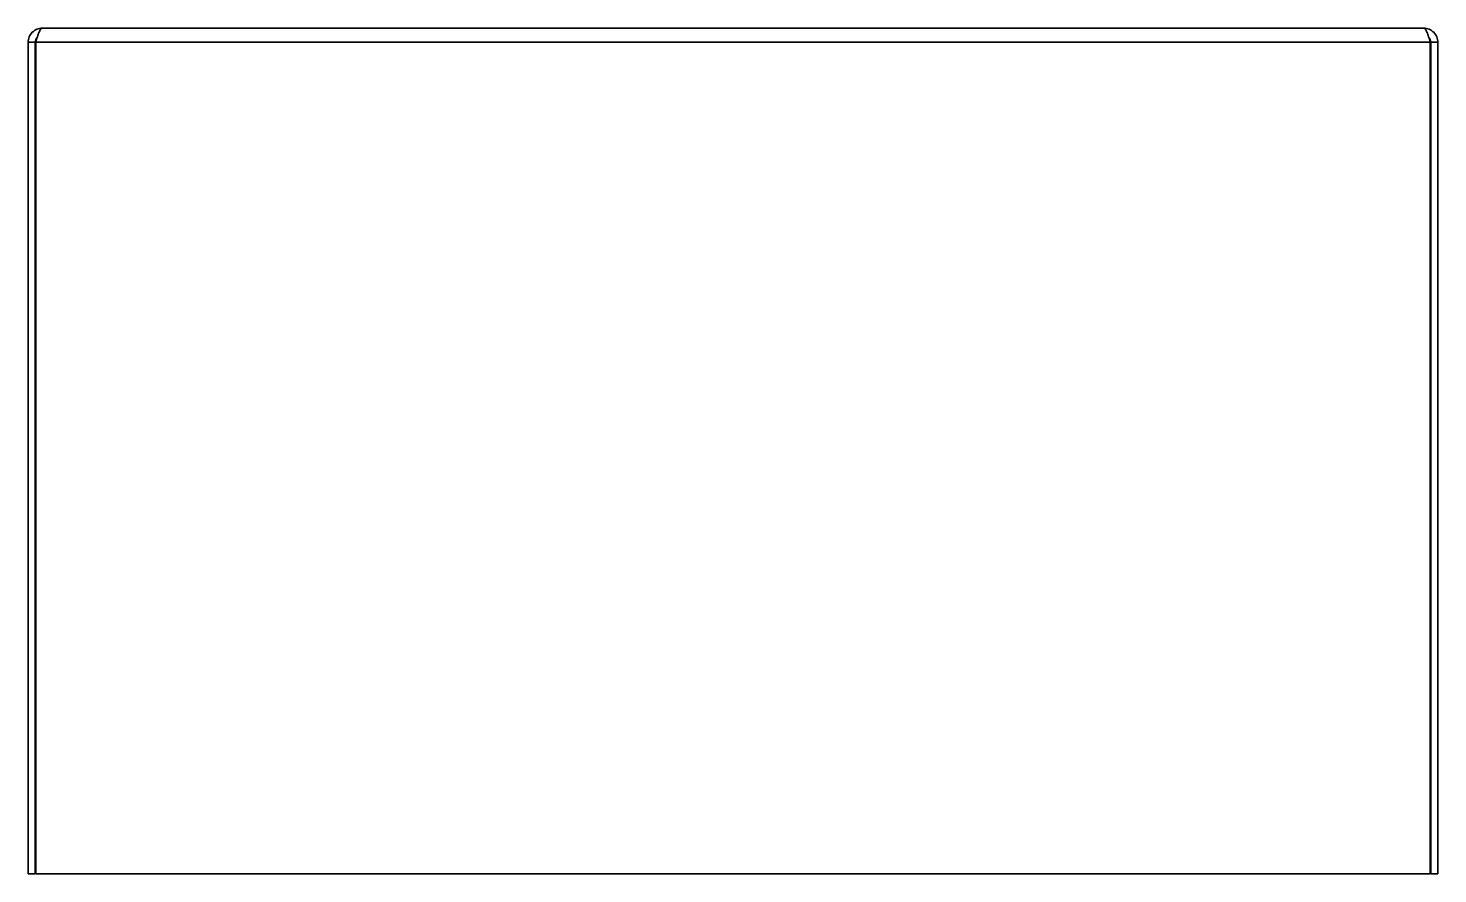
# Model space of a CAD drawing. Header units: millimetres. Extents: x -703 to 1382, y -307 to 590.
# Drawn here: x 1181.6 to 1381.6, y -28.7 to 91.3 of the extents above; entities that cross this region are included whole.
import ezdxf

# ---------------------------------------------------------------- set-up
doc = ezdxf.new("R2010")
doc.units = ezdxf.units.MM

msp = doc.modelspace()

# ---------------------------------------------------------------- linework, layer by layer
at = {"color": 7, "linetype": 'Continuous', "lineweight": 35}
for p, q in [((1379.57, 91.33), (1183.57, 91.33)), ((1181.57, -28.67), (1181.57, 89.33)), ((1182.57, 89.33), (1181.57, 89.33)), ((1182.57, 89.33), (1182.57, -28.67)), ((1380.5, 89.33), (1182.64, 89.33)), ((1182.64, -28.67), (1182.64, 89.33)), ((1380.5, -28.67), (1380.5, 89.33)), ((1380.57, 89.33), (1381.57, 89.33)), ((1380.57, -28.67), (1380.57, 89.33)), ((1381.57, -28.67), (1381.57, 89.33)), ((1182.57, -28.67), (1181.57, -28.67)), ((1182.64, -28.67), (1380.5, -28.67)), ((1380.57, -28.67), (1381.57, -28.67))]:
    msp.add_line(p, q, dxfattribs=at)
for points, knots in [([(1181.57, 89.33), (1181.57, 89.59), (1181.62, 89.85), (1181.82, 90.33), (1181.97, 90.56), (1182.34, 90.93), (1182.56, 91.07), (1183.05, 91.27), (1183.31, 91.33), (1183.57, 91.33)], [0, 0, 0, 0, 0.25, 0.25, 0.5, 0.5, 0.75, 0.75, 1, 1, 1, 1]), ([(1182.57, 89.33), (1182.58, 89.46), (1182.61, 89.72), (1182.77, 89.92), (1182.85, 90.01)], [0, 0, 0, 0, 0.5164697, 1, 1, 1, 1]), ([(1183.57, 91.33), (1183.49, 91.33), (1183.42, 91.27), (1183.26, 91.07), (1183.18, 90.93), (1183.03, 90.56), (1182.95, 90.33), (1182.8, 89.85), (1182.72, 89.59), (1182.64, 89.33)], [0, 0, 0, 0, 0.25, 0.25, 0.5, 0.5, 0.75, 0.75, 1, 1, 1, 1]), ([(1379.57, 91.33), (1379.65, 91.33), (1379.72, 91.27), (1379.88, 91.07), (1379.96, 90.93), (1380.11, 90.56), (1380.19, 90.33), (1380.34, 89.85), (1380.42, 89.59), (1380.5, 89.33)], [0, 0, 0, 0, 0.25, 0.25, 0.5, 0.5, 0.75, 0.75, 1, 1, 1, 1]), ([(1381.57, 89.33), (1381.57, 89.59), (1381.52, 89.85), (1381.32, 90.33), (1381.17, 90.56), (1380.8, 90.93), (1380.58, 91.07), (1380.09, 91.27), (1379.83, 91.33), (1379.57, 91.33)], [0, 0, 0, 0, 0.25, 0.25, 0.5, 0.5, 0.75, 0.75, 1, 1, 1, 1]), ([(1380.57, 89.33), (1380.56, 89.46), (1380.53, 89.72), (1380.37, 89.92), (1380.29, 90.01)], [0, 0, 0, 0, 0.51647, 1, 1, 1, 1])]:
    msp.add_open_spline(points, degree=3, knots=knots, dxfattribs=at)

doc.saveas('drawing.dxf')
